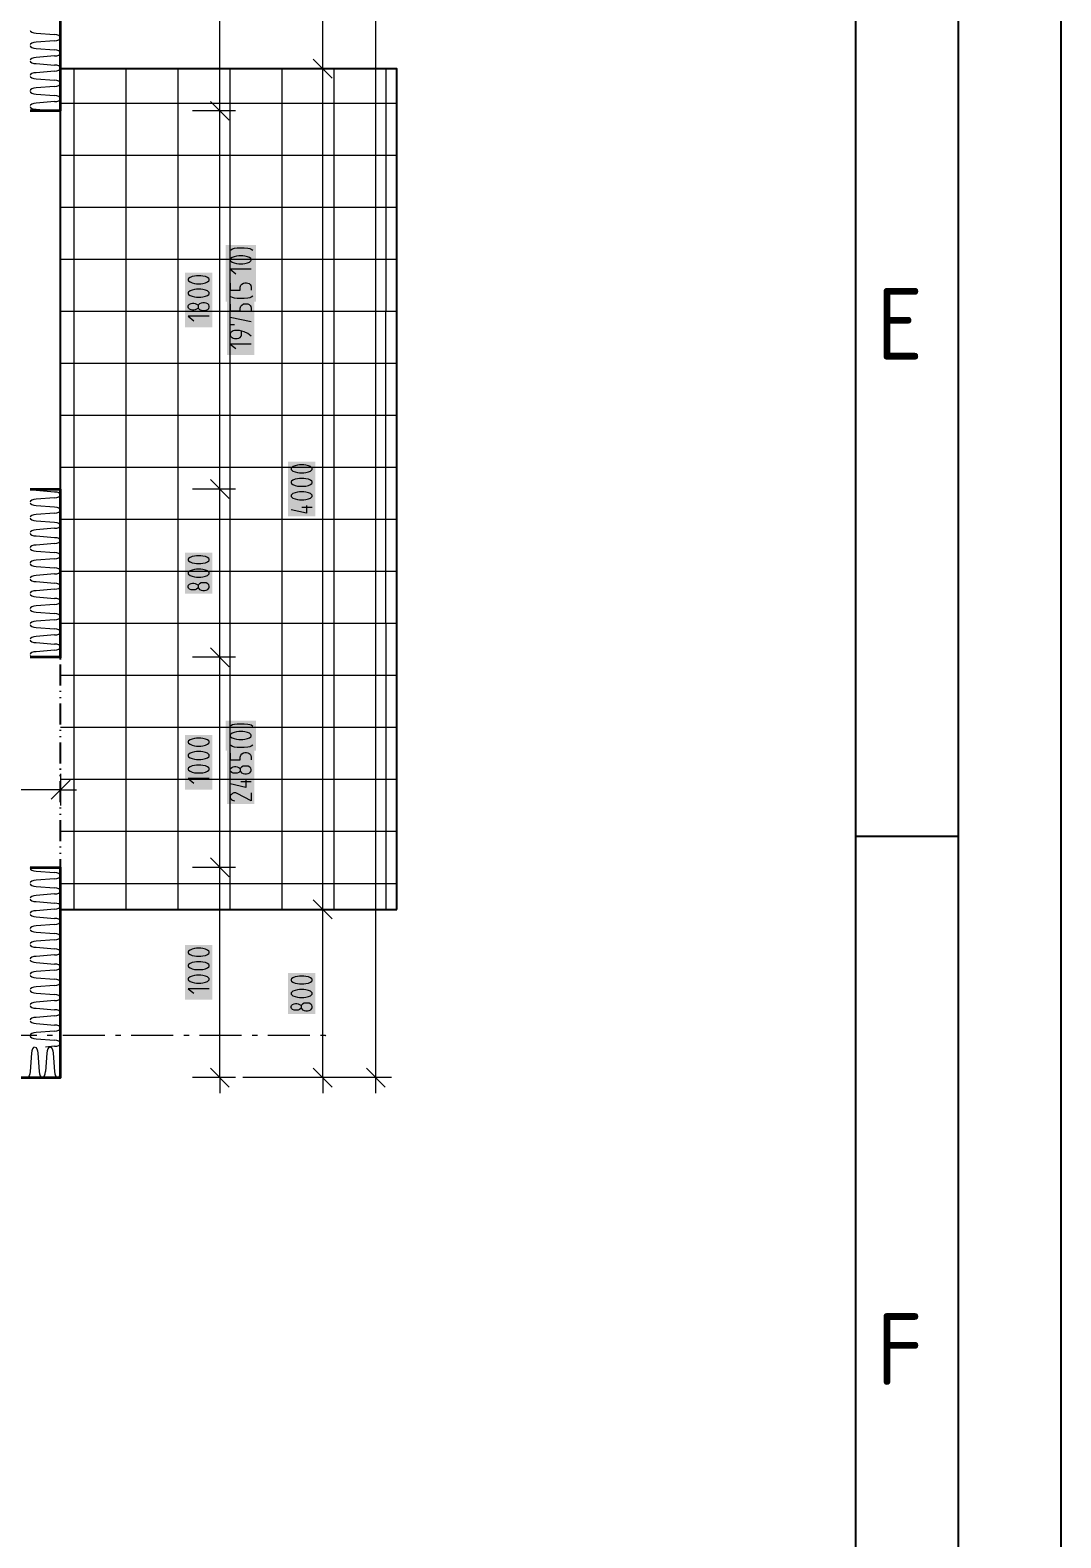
# Model space of a CAD drawing. Header units: millimetres. Extents: x 0 to 594, y 0 to 420.
# Drawn here: x 543.7 to 594, y 125.8 to 199.3 of the extents above; entities that cross this region are included whole.
import ezdxf

# ---------------------------------------------------------------- set-up
doc = ezdxf.new("R2010")
doc.units = ezdxf.units.MM
doc.header["$LTSCALE"] = 8
for name, color, linetype in [('035', 5, 'Continuous'), ('07', 7, 'Continuous'), ('PDF_Koty delkove', 7, 'Continuous'), ('PDF_Obecne 0.25', 7, 'Continuous'), ('PDF_Okna', 7, 'Continuous'), ('PDF_Osy hlavni', 7, 'Continuous'), ('PDF_Srafy', 7, 'Continuous'), ('PDF_Steny sendvic', 7, 'Continuous'), ('PDF_Zatepleni', 7, 'Continuous')]:
    doc.layers.add(name, color=color, linetype=linetype)
doc.styles.add('ISO Proportional', font='isocp.shx')

# ---------------------------------------------------------------- blocks, each defined once
blk = doc.blocks.new('IEC_border_a2')
at = {"layer": '035'}
for p, q in [((584, 10), (584, 410)), ((589, 159.962), (584.017, 159.962))]:
    blk.add_line(p, q, dxfattribs=at)
blk.add_lwpolyline([(0, 420), (594, 420), (594, 0), (0, 0)], close=True, dxfattribs=at)
at = {"layer": '07'}
blk.add_lwpolyline([(5, 415), (589, 415), (589, 5), (5, 5)], close=True, dxfattribs=at)
at = {"layer": '035', "style": 'ISO Proportional'}
for s, p in [('E', (585.017, 183.216)), ('F', (585.017, 133.216))]:
    blk.add_text(s, height=3.5, dxfattribs=at).set_placement(p)

msp = doc.modelspace()

# ---------------------------------------------------------------- linework, layer by layer
at = {"layer": 'PDF_Koty delkove', "lineweight": 18}
for points in [[(558.004, 148.214), (558.004, 156.414), (558.004, 197.413), (558.004, 235.492), (558.004, 256.811), (558.004, 294.888), (558.004, 344.089), (558.004, 360.488)], [(552.982, 148.214), (552.982, 153.798), (552.982, 154.296), (552.982, 158.464), (552.982, 158.724), (552.982, 159.063), (552.982, 167.363), (552.982, 167.408), (552.982, 168.714), (552.982, 176.913), (552.982, 184.448), (552.982, 184.955), (552.982, 189.215), (552.982, 189.881), (552.982, 195.363), (552.982, 235.492), (552.982, 249.124), (552.982, 256.811), (552.982, 296.94), (552.982, 307.19), (552.982, 315.39), (552.982, 333.84), (552.982, 344.089)], [(560.592, 148.214), (560.592, 344.089)], [(558.466, 196.952), (557.543, 197.875)], [(558.004, 197.413), (557.646, 197.413), (554.11, 197.413)], [(558.773, 197.413), (558.004, 197.413), (557.236, 197.413)], [(553.443, 194.902), (552.521, 195.825)], [(552.982, 195.363), (552.623, 195.363), (551.65, 195.363)], [(553.751, 195.363), (552.982, 195.363), (552.213, 195.363)], [(553.495, 188.562), (553.528, 188.59), (553.597, 188.631), (553.699, 188.658), (553.836, 188.672), (554.177, 188.672), (554.348, 188.658), (554.451, 188.645), (554.52, 188.617), (554.587, 188.562)], [(554.52, 187.633), (553.495, 187.633), (553.767, 187.415)], [(553.495, 186.95), (553.495, 186.622), (553.972, 186.622), (553.972, 186.759), (554.007, 186.854), (554.058, 186.909), (554.143, 186.963), (554.211, 186.977), (554.28, 186.977), (554.348, 186.963), (554.416, 186.936), (554.467, 186.895), (554.502, 186.841), (554.52, 186.759)], [(552.059, 186.659), (551.854, 186.659), (551.752, 186.645), (551.632, 186.618), (551.53, 186.577), (551.461, 186.522), (551.445, 186.495), (551.445, 186.44), (551.461, 186.412), (551.53, 186.358), (551.632, 186.317), (551.752, 186.289), (551.854, 186.275), (552.059, 186.275), (552.161, 186.289), (552.281, 186.317), (552.383, 186.358), (552.452, 186.412), (552.47, 186.44), (552.47, 186.495), (552.452, 186.522), (552.383, 186.577), (552.281, 186.618), (552.161, 186.645), (552.059, 186.659)], [(554.587, 186.322), (554.52, 186.267), (554.451, 186.24), (554.348, 186.226), (554.177, 186.212), (553.836, 186.212), (553.699, 186.226), (553.597, 186.254), (553.528, 186.295), (553.495, 186.322)], [(554.52, 186.759), (554.52, 186.622)], [(551.922, 185.755), (551.905, 185.728), (551.854, 185.687), (551.786, 185.66), (551.717, 185.646), (551.649, 185.646), (551.581, 185.66), (551.512, 185.687), (551.461, 185.742), (551.445, 185.783), (551.445, 185.838), (551.461, 185.879), (551.512, 185.934), (551.581, 185.961), (551.649, 185.975), (551.717, 185.975), (551.786, 185.961), (551.854, 185.934), (551.905, 185.893), (551.922, 185.865)], [(552.47, 185.345), (551.445, 185.345)], [(551.445, 185.345), (551.717, 185.126)], [(553.495, 185.929), (553.495, 185.601), (553.972, 185.601), (553.972, 185.738), (554.007, 185.833), (554.058, 185.888), (554.143, 185.942), (554.211, 185.956), (554.28, 185.956), (554.348, 185.942), (554.416, 185.915), (554.467, 185.874), (554.502, 185.82), (554.52, 185.738), (554.52, 185.601)], [(553.699, 184.917), (553.495, 184.917), (553.495, 185.3), (554.52, 185.082)], [(554.52, 184.371), (554.348, 184.508), (554.177, 184.59), (553.938, 184.644), (553.699, 184.644), (553.631, 184.63), (553.58, 184.603), (553.546, 184.576), (553.511, 184.535), (553.495, 184.48), (553.495, 184.426)], [(553.495, 184.426), (553.511, 184.371), (553.546, 184.33), (553.58, 184.303), (553.631, 184.275), (553.699, 184.261), (553.836, 184.261), (553.904, 184.275), (553.972, 184.303), (554.023, 184.371), (554.041, 184.426), (554.041, 184.617)], [(554.52, 183.988), (553.495, 183.988), (553.767, 183.77)], [(557.081, 178.091), (556.876, 178.091), (556.774, 178.077), (556.655, 178.05), (556.552, 178.009), (556.483, 177.955), (556.467, 177.927), (556.467, 177.872)], [(556.467, 177.872), (556.483, 177.845), (556.552, 177.79), (556.655, 177.749), (556.774, 177.721), (556.876, 177.707), (557.081, 177.707), (557.183, 177.721), (557.303, 177.749), (557.406, 177.79), (557.475, 177.845), (557.492, 177.872), (557.492, 177.927), (557.475, 177.955), (557.406, 178.009), (557.303, 178.05), (557.183, 178.077), (557.081, 178.091)], [(553.443, 176.452), (552.521, 177.375)], [(552.982, 176.913), (552.974, 176.913), (552.968, 176.913), (552.929, 176.913), (552.924, 176.913), (552.623, 176.913), (551.65, 176.913)], [(553.751, 176.913), (552.982, 176.913), (552.213, 176.913)], [(556.483, 176.641), (556.467, 176.613), (556.467, 176.558), (556.483, 176.53), (556.552, 176.476), (556.655, 176.435), (556.774, 176.407), (556.876, 176.393), (557.081, 176.393), (557.183, 176.407), (557.303, 176.435), (557.406, 176.476), (557.475, 176.53), (557.492, 176.558), (557.492, 176.613), (557.475, 176.641), (557.406, 176.695), (557.303, 176.736), (557.183, 176.763), (557.081, 176.777)], [(557.081, 176.777), (556.876, 176.777), (556.774, 176.763), (556.655, 176.736), (556.552, 176.695), (556.483, 176.641)], [(557.218, 176.12), (557.218, 175.736), (556.467, 175.901)], [(557.492, 176.011), (556.979, 176.011)], [(551.922, 172.102), (551.905, 172.075), (551.854, 172.034), (551.786, 172.007), (551.717, 171.993), (551.649, 171.993), (551.581, 172.007), (551.512, 172.034), (551.461, 172.089), (551.445, 172.13), (551.445, 172.184), (551.461, 172.225), (551.512, 172.28), (551.581, 172.307), (551.649, 172.321), (551.717, 172.321), (551.786, 172.307), (551.854, 172.28), (551.905, 172.239)], [(551.905, 172.239), (551.922, 172.212)], [(553.443, 168.252), (552.521, 169.175)], [(552.982, 168.714), (552.858, 168.714), (552.855, 168.714), (552.828, 168.714), (552.825, 168.714), (552.623, 168.714), (551.65, 168.714)], [(553.751, 168.714), (552.982, 168.714), (552.213, 168.714)], [(553.495, 165.357), (553.528, 165.385), (553.597, 165.426), (553.699, 165.453), (553.836, 165.467), (554.177, 165.467), (554.348, 165.453), (554.451, 165.44), (554.52, 165.412), (554.587, 165.357)], [(552.059, 164.766), (551.854, 164.766), (551.752, 164.752), (551.632, 164.725), (551.53, 164.684), (551.461, 164.63), (551.445, 164.602), (551.445, 164.548), (551.461, 164.52), (551.53, 164.465), (551.632, 164.424), (551.752, 164.396), (551.854, 164.383), (552.059, 164.383), (552.161, 164.396), (552.281, 164.424), (552.383, 164.465), (552.452, 164.52), (552.47, 164.548), (552.47, 164.602), (552.452, 164.63), (552.383, 164.684), (552.281, 164.725), (552.161, 164.752)], [(552.161, 164.752), (552.059, 164.766)], [(554.108, 165.084), (553.904, 165.084), (553.802, 165.07), (553.682, 165.043), (553.58, 165.002), (553.511, 164.948), (553.495, 164.92), (553.495, 164.866), (553.511, 164.838), (553.58, 164.784), (553.682, 164.743), (553.802, 164.715), (553.904, 164.701), (554.108, 164.701), (554.211, 164.715), (554.331, 164.743), (554.433, 164.784), (554.502, 164.838), (554.52, 164.866), (554.52, 164.92), (554.502, 164.948), (554.433, 165.002)], [(554.433, 165.002), (554.331, 165.043), (554.211, 165.07), (554.108, 165.084)], [(554.587, 164.428), (554.52, 164.373), (554.451, 164.346), (554.348, 164.332), (554.177, 164.318), (553.836, 164.318), (553.699, 164.332), (553.597, 164.36), (553.528, 164.401), (553.495, 164.428)], [(553.495, 164.035), (553.495, 163.707), (553.972, 163.707), (553.972, 163.844), (554.007, 163.939), (554.058, 163.994), (554.143, 164.048), (554.211, 164.062), (554.28, 164.062), (554.348, 164.048), (554.416, 164.021), (554.467, 163.98), (554.502, 163.926), (554.52, 163.844), (554.52, 163.707)], [(552.059, 163.452), (551.854, 163.452), (551.752, 163.438), (551.632, 163.411), (551.53, 163.37), (551.461, 163.316), (551.445, 163.288), (551.445, 163.234), (551.461, 163.206), (551.53, 163.151), (551.632, 163.11), (551.752, 163.082), (551.854, 163.068), (552.059, 163.068), (552.161, 163.082), (552.281, 163.11), (552.383, 163.151), (552.452, 163.206), (552.47, 163.234), (552.47, 163.288), (552.452, 163.316), (552.383, 163.37)], [(552.383, 163.37), (552.281, 163.411), (552.161, 163.438), (552.059, 163.452)], [(553.972, 163.16), (553.955, 163.133), (553.904, 163.092), (553.836, 163.065), (553.767, 163.051), (553.699, 163.051), (553.631, 163.065), (553.562, 163.092), (553.511, 163.147), (553.495, 163.188), (553.495, 163.242), (553.511, 163.283), (553.562, 163.338), (553.631, 163.365)], [(553.631, 163.365), (553.699, 163.379), (553.767, 163.379), (553.836, 163.365), (553.904, 163.338), (553.955, 163.297), (553.972, 163.27)], [(545.681, 162.712), (544.758, 161.789)], [(545.22, 163.019), (545.22, 162.251), (545.22, 161.482)], [(552.47, 162.795), (551.445, 162.795), (551.717, 162.576)], [(554.246, 162.75), (554.246, 162.367), (553.495, 162.532)], [(554.52, 162.641), (554.007, 162.641)], [(545.22, 162.251), (541.427, 162.251), (539.464, 162.251), (499.608, 162.251), (496.84, 162.251), (496.589, 162.251), (479.916, 162.251), (475.449, 162.251), (455.328, 162.251), (453.122, 162.251), (453.072, 162.251), (452.561, 162.251), (437.425, 162.251), (427.48, 162.251), (424.018, 162.251), (412.176, 162.251), (410.931, 162.251), (410.023, 162.251)], [(545.22, 162.251), (545.988, 162.251)], [(554.52, 162.094), (554.52, 161.711), (553.836, 162.067), (553.767, 162.094), (553.665, 162.094), (553.597, 162.067), (553.546, 162.026), (553.511, 161.985), (553.495, 161.93), (553.495, 161.876), (553.511, 161.821), (553.546, 161.78), (553.597, 161.739), (553.699, 161.711)], [(553.443, 158.002), (552.521, 158.925)], [(552.982, 158.464), (552.813, 158.464), (552.812, 158.464), (552.714, 158.464), (552.713, 158.464), (552.703, 158.464), (552.701, 158.464), (552.623, 158.464), (551.65, 158.464)], [(553.751, 158.464), (552.982, 158.464), (552.213, 158.464)], [(558.466, 155.952), (557.543, 156.875)], [(558.004, 156.414), (557.646, 156.414), (554.11, 156.414)], [(558.773, 156.414), (558.004, 156.414), (557.236, 156.414)], [(552.059, 153.859), (551.854, 153.859), (551.752, 153.845), (551.632, 153.818), (551.53, 153.777), (551.461, 153.723), (551.445, 153.695), (551.445, 153.641), (551.461, 153.613), (551.53, 153.559), (551.632, 153.517), (551.752, 153.49), (551.854, 153.476), (552.059, 153.476), (552.161, 153.49), (552.281, 153.517), (552.383, 153.559), (552.452, 153.613), (552.47, 153.641), (552.47, 153.695), (552.452, 153.723), (552.383, 153.777)], [(552.383, 153.777), (552.281, 153.818), (552.161, 153.845), (552.059, 153.859)], [(552.47, 152.545), (551.445, 152.545), (551.717, 152.327)], [(557.081, 152.506), (556.876, 152.506), (556.774, 152.492), (556.655, 152.465), (556.552, 152.423), (556.483, 152.369), (556.467, 152.341)], [(556.467, 152.341), (556.467, 152.287), (556.483, 152.259), (556.552, 152.205), (556.655, 152.164), (556.774, 152.136), (556.876, 152.122), (557.081, 152.122), (557.183, 152.136), (557.303, 152.164), (557.406, 152.205), (557.475, 152.259), (557.492, 152.287), (557.492, 152.341), (557.475, 152.369), (557.406, 152.423), (557.303, 152.465), (557.183, 152.492), (557.081, 152.506)], [(556.945, 151.602), (556.927, 151.575), (556.876, 151.534), (556.808, 151.507), (556.74, 151.493), (556.671, 151.493), (556.603, 151.507), (556.535, 151.534), (556.483, 151.589), (556.467, 151.63), (556.467, 151.684), (556.483, 151.725), (556.535, 151.78), (556.603, 151.807), (556.671, 151.821), (556.74, 151.821), (556.808, 151.807), (556.876, 151.78), (556.927, 151.739), (556.945, 151.712)], [(553.443, 147.752), (552.521, 148.675)], [(558.466, 147.752), (557.543, 148.675)], [(561.053, 147.752), (560.131, 148.675)], [(552.982, 148.214), (551.65, 148.214)], [(553.751, 148.214), (552.982, 148.214), (552.213, 148.214)], [(552.982, 148.214), (552.982, 147.445)], [(558.004, 148.214), (554.11, 148.214)], [(558.773, 148.214), (558.004, 148.214), (557.236, 148.214)], [(558.004, 148.214), (558.004, 147.445)], [(560.592, 147.445), (560.592, 148.214), (558.439, 148.214)], [(561.361, 148.214), (560.592, 148.214), (559.823, 148.214)]]:
    msp.add_lwpolyline(points, dxfattribs=at)
for points in [[(554.108, 188.289), (553.904, 188.289), (553.802, 188.275), (553.682, 188.248), (553.58, 188.207), (553.511, 188.153), (553.495, 188.125), (553.495, 188.071), (553.511, 188.043), (553.58, 187.989), (553.682, 187.948), (553.802, 187.92), (553.904, 187.906), (554.108, 187.906), (554.211, 187.92), (554.331, 187.948), (554.433, 187.989), (554.502, 188.043), (554.52, 188.071), (554.52, 188.125), (554.502, 188.153), (554.433, 188.207), (554.331, 188.248), (554.211, 188.275)], [(552.059, 187.316), (551.854, 187.316), (551.752, 187.302), (551.632, 187.275), (551.53, 187.234), (551.461, 187.18), (551.445, 187.152), (551.445, 187.097), (551.461, 187.069), (551.53, 187.015), (551.632, 186.974), (551.752, 186.946), (551.854, 186.932), (552.059, 186.932), (552.161, 186.946), (552.281, 186.974), (552.383, 187.015), (552.452, 187.069), (552.47, 187.097), (552.47, 187.152), (552.452, 187.18), (552.383, 187.234), (552.281, 187.275), (552.161, 187.302)], [(552.23, 186.002), (552.161, 186.002), (552.076, 185.988), (551.991, 185.948), (551.94, 185.893), (551.922, 185.865), (551.922, 185.755), (551.94, 185.728), (551.991, 185.673), (552.076, 185.632), (552.161, 185.618), (552.23, 185.618), (552.315, 185.632), (552.401, 185.673), (552.452, 185.728), (552.47, 185.783), (552.47, 185.838), (552.452, 185.893), (552.401, 185.948), (552.315, 185.988)], [(557.081, 177.434), (556.876, 177.434), (556.774, 177.42), (556.655, 177.393), (556.552, 177.352), (556.483, 177.298), (556.467, 177.27), (556.467, 177.215), (556.483, 177.187), (556.552, 177.133), (556.655, 177.092), (556.774, 177.064), (556.876, 177.05), (557.081, 177.05), (557.183, 177.064), (557.303, 177.092), (557.406, 177.133), (557.475, 177.187), (557.492, 177.215), (557.492, 177.27), (557.475, 177.298), (557.406, 177.352), (557.303, 177.393), (557.183, 177.42)], [(552.059, 173.662), (551.854, 173.662), (551.752, 173.648), (551.632, 173.621), (551.53, 173.58), (551.461, 173.526), (551.445, 173.498), (551.445, 173.444), (551.461, 173.416), (551.53, 173.362), (551.632, 173.321), (551.752, 173.293), (551.854, 173.279), (552.059, 173.279), (552.161, 173.293), (552.281, 173.321), (552.383, 173.362), (552.452, 173.416), (552.47, 173.444), (552.47, 173.498), (552.452, 173.526), (552.383, 173.58), (552.281, 173.621), (552.161, 173.648)], [(552.059, 173.005), (551.854, 173.005), (551.752, 172.991), (551.632, 172.964), (551.53, 172.923), (551.461, 172.869), (551.445, 172.841), (551.445, 172.787), (551.461, 172.759), (551.53, 172.705), (551.632, 172.664), (551.752, 172.636), (551.854, 172.622), (552.059, 172.622), (552.161, 172.636), (552.281, 172.664), (552.383, 172.705), (552.452, 172.759), (552.47, 172.787), (552.47, 172.841), (552.452, 172.869), (552.383, 172.923), (552.281, 172.964), (552.161, 172.991)], [(552.23, 172.348), (552.161, 172.348), (552.076, 172.334), (551.991, 172.294), (551.94, 172.239), (551.922, 172.212), (551.922, 172.102), (551.94, 172.075), (551.991, 172.02), (552.076, 171.979), (552.161, 171.965), (552.23, 171.965), (552.315, 171.979), (552.401, 172.02), (552.452, 172.075), (552.47, 172.13), (552.47, 172.184), (552.452, 172.239), (552.401, 172.294), (552.315, 172.334)], [(552.059, 164.109), (551.854, 164.109), (551.752, 164.095), (551.632, 164.068), (551.53, 164.027), (551.461, 163.973), (551.445, 163.945), (551.445, 163.891), (551.461, 163.863), (551.53, 163.808), (551.632, 163.767), (551.752, 163.739), (551.854, 163.725), (552.059, 163.725), (552.161, 163.739), (552.281, 163.767), (552.383, 163.808), (552.452, 163.863), (552.47, 163.891), (552.47, 163.945), (552.452, 163.973), (552.383, 164.027), (552.281, 164.068), (552.161, 164.095)], [(554.28, 163.406), (554.211, 163.406), (554.126, 163.392), (554.041, 163.352), (553.99, 163.297), (553.972, 163.27), (553.972, 163.16), (553.99, 163.133), (554.041, 163.078), (554.126, 163.037), (554.211, 163.023), (554.28, 163.023), (554.365, 163.037), (554.451, 163.078), (554.502, 163.133), (554.52, 163.188), (554.52, 163.242), (554.502, 163.297), (554.451, 163.352), (554.365, 163.392)], [(552.059, 154.516), (551.854, 154.516), (551.752, 154.502), (551.632, 154.475), (551.53, 154.434), (551.461, 154.38), (551.445, 154.352), (551.445, 154.298), (551.461, 154.27), (551.53, 154.216), (551.632, 154.174), (551.752, 154.147), (551.854, 154.133), (552.059, 154.133), (552.161, 154.147), (552.281, 154.174), (552.383, 154.216), (552.452, 154.27), (552.47, 154.298), (552.47, 154.352), (552.452, 154.38), (552.383, 154.434), (552.281, 154.475), (552.161, 154.502)], [(552.059, 153.202), (551.854, 153.202), (551.752, 153.188), (551.632, 153.161), (551.53, 153.12), (551.461, 153.066), (551.445, 153.038), (551.445, 152.984), (551.461, 152.956), (551.53, 152.901), (551.632, 152.86), (551.752, 152.832), (551.854, 152.819), (552.059, 152.819), (552.161, 152.832), (552.281, 152.86), (552.383, 152.901), (552.452, 152.956), (552.47, 152.984), (552.47, 153.038), (552.452, 153.066), (552.383, 153.12), (552.281, 153.161), (552.161, 153.188)], [(557.081, 153.163), (556.876, 153.163), (556.774, 153.149), (556.655, 153.122), (556.552, 153.081), (556.483, 153.026), (556.467, 152.998), (556.467, 152.944), (556.483, 152.916), (556.552, 152.862), (556.655, 152.821), (556.774, 152.793), (556.876, 152.779), (557.081, 152.779), (557.183, 152.793), (557.303, 152.821), (557.406, 152.862), (557.475, 152.916), (557.492, 152.944), (557.492, 152.998), (557.475, 153.026), (557.406, 153.081), (557.303, 153.122), (557.183, 153.149)], [(557.252, 151.849), (557.183, 151.849), (557.098, 151.835), (557.013, 151.794), (556.962, 151.739), (556.945, 151.712), (556.945, 151.602), (556.962, 151.575), (557.013, 151.52), (557.098, 151.479), (557.183, 151.465), (557.252, 151.465), (557.337, 151.479), (557.423, 151.52), (557.475, 151.575), (557.492, 151.63), (557.492, 151.684), (557.475, 151.739), (557.423, 151.794), (557.337, 151.835)]]:
    msp.add_lwpolyline(points, close=True, dxfattribs=at)
at = {"layer": 'PDF_Koty delkove', "color": 7, "lineweight": 18, "true_color": 0xffffff, "transparency": 33554559}
for points in [[(554.742, 186.058), (554.742, 188.826), (553.272, 186.058), (553.272, 188.826)], [(552.623, 184.807), (552.623, 187.469), (551.291, 184.807), (551.291, 187.469)], [(554.673, 183.451), (554.673, 186.109), (553.341, 183.451), (553.341, 186.109)], [(557.646, 175.583), (557.646, 178.244), (556.313, 175.583), (556.313, 178.244)], [(552.623, 171.811), (552.623, 173.816), (551.291, 171.811), (551.291, 173.816)], [(554.742, 164.164), (554.742, 165.62), (553.272, 164.164), (553.272, 165.62)], [(552.623, 162.258), (552.623, 164.92), (551.291, 162.258), (551.291, 164.92)], [(554.673, 161.557), (554.673, 164.216), (553.341, 161.557), (553.341, 164.216)], [(552.623, 152.008), (552.623, 154.67), (551.291, 152.008), (551.291, 154.67)], [(557.646, 151.311), (557.646, 153.316), (556.313, 151.311), (556.313, 153.316)]]:
    msp.add_solid(points, dxfattribs=at)
at = {"layer": 'PDF_Obecne 0.25', "lineweight": 25}
for points in [[(561.619, 156.414), (561.619, 197.413), (545.22, 197.413)], [(545.22, 156.414), (561.619, 156.414)]]:
    msp.add_lwpolyline(points, dxfattribs=at)
at = {"layer": 'PDF_Okna', "lineweight": 25}
msp.add_lwpolyline([(545.22, 176.913), (545.22, 195.363)], dxfattribs=at)
at = {"layer": 'PDF_Osy hlavni', "lineweight": 18}
for points in [[(544.052, 150.264), (542.002, 150.264)], [(544.821, 150.264), (544.564, 150.264)], [(547.383, 150.264), (545.333, 150.264)], [(548.152, 150.264), (547.896, 150.264)], [(550.714, 150.264), (548.664, 150.264)], [(551.483, 150.264), (551.227, 150.264)], [(554.045, 150.264), (551.995, 150.264)], [(554.814, 150.264), (554.558, 150.264)], [(557.377, 150.264), (555.327, 150.264)], [(558.133, 150.264), (557.889, 150.264)]]:
    msp.add_lwpolyline(points, dxfattribs=at)
at = {"layer": 'PDF_Osy hlavni', "lineweight": 18, "transparency": 33554559}
msp.add_solid([(558.179, 150.264), (558.133, 150.218), (558.133, 150.31), (558.087, 150.264)], dxfattribs=at)
at = {"layer": 'PDF_Srafy', "lineweight": 9}
for points in [[(545.861, 197.413), (545.861, 195.72), (545.861, 190.646), (545.861, 185.573), (545.861, 180.499), (545.861, 175.426), (545.861, 170.352), (545.861, 165.279)], [(548.398, 197.413), (548.398, 193.183), (548.398, 188.11), (548.398, 183.036), (548.398, 177.963), (548.398, 172.889), (548.398, 167.816), (548.398, 162.742), (548.398, 157.669), (548.398, 156.414)], [(550.935, 197.413), (550.935, 195.72)], [(553.471, 197.413), (553.471, 193.183)], [(556.008, 197.413), (556.008, 195.72), (556.008, 190.646)], [(558.545, 197.413), (558.545, 193.183), (558.545, 188.11)], [(561.082, 197.413), (561.082, 195.72), (561.082, 190.646), (561.082, 185.573)], [(561.619, 195.72), (561.082, 195.72), (556.008, 195.72), (550.935, 195.72), (545.861, 195.72), (545.22, 195.72)], [(550.935, 195.72), (550.935, 190.646), (550.935, 185.573), (550.935, 180.499), (550.935, 175.426), (550.935, 170.352), (550.935, 165.279), (550.935, 160.206), (550.935, 156.414)], [(561.619, 193.183), (558.545, 193.183), (553.471, 193.183), (548.398, 193.183), (545.22, 193.183)], [(553.471, 193.183), (553.471, 188.11), (553.471, 183.036), (553.471, 177.963), (553.471, 172.889), (553.471, 167.816), (553.471, 162.742), (553.471, 157.669), (553.471, 156.414)], [(545.861, 190.646), (545.22, 190.646)], [(561.619, 190.646), (561.082, 190.646), (556.008, 190.646), (550.935, 190.646), (545.861, 190.646)], [(556.008, 190.646), (556.008, 185.573), (556.008, 180.499), (556.008, 175.426), (556.008, 170.352), (556.008, 165.279), (556.008, 160.206), (556.008, 156.414)], [(548.398, 188.11), (545.22, 188.11)], [(561.619, 188.11), (558.545, 188.11), (553.471, 188.11), (548.398, 188.11)], [(558.545, 188.11), (558.545, 183.036), (558.545, 177.963), (558.545, 172.889), (558.545, 167.816), (558.545, 162.742), (558.545, 157.669), (558.545, 156.414)], [(550.935, 185.573), (545.861, 185.573), (545.22, 185.573)], [(561.619, 185.573), (561.082, 185.573), (556.008, 185.573), (550.935, 185.573)], [(561.619, 170.352), (561.082, 170.352), (561.082, 175.426), (561.082, 180.499), (561.082, 185.573)], [(548.398, 183.036), (545.22, 183.036)], [(561.619, 183.036), (558.545, 183.036), (553.471, 183.036), (548.398, 183.036)], [(550.935, 180.499), (545.861, 180.499), (545.22, 180.499)], [(561.619, 180.499), (561.082, 180.499), (556.008, 180.499), (550.935, 180.499)], [(553.471, 177.963), (548.398, 177.963), (545.22, 177.963)], [(561.619, 177.963), (558.545, 177.963), (553.471, 177.963)], [(556.008, 175.426), (550.935, 175.426), (545.861, 175.426), (545.22, 175.426)], [(561.619, 175.426), (561.082, 175.426), (556.008, 175.426)], [(558.545, 172.889), (553.471, 172.889), (548.398, 172.889), (545.22, 172.889)], [(561.619, 172.889), (558.545, 172.889)], [(561.082, 170.352), (556.008, 170.352), (550.935, 170.352), (545.861, 170.352), (545.22, 170.352)], [(561.082, 170.352), (561.082, 165.279), (561.082, 160.206), (561.082, 156.414)], [(561.619, 167.816), (558.545, 167.816), (553.471, 167.816), (548.398, 167.816), (545.22, 167.816)], [(561.619, 165.279), (561.082, 165.279), (556.008, 165.279), (550.935, 165.279), (545.861, 165.279), (545.22, 165.279)], [(545.861, 165.279), (545.861, 160.206), (545.861, 156.414)], [(561.619, 162.742), (558.545, 162.742), (553.471, 162.742), (548.398, 162.742), (545.22, 162.742)], [(561.619, 160.206), (561.082, 160.206), (556.008, 160.206), (550.935, 160.206), (545.861, 160.206), (545.22, 160.206)], [(561.619, 157.669), (558.545, 157.669), (553.471, 157.669), (548.398, 157.669), (545.22, 157.669)]]:
    msp.add_lwpolyline(points, dxfattribs=at)
at = {"layer": 'PDF_Steny sendvic', "lineweight": 25}
for points in [[(545.22, 168.609), (545.22, 168.66)], [(545.22, 167.327), (545.22, 168.352)], [(545.22, 167.02), (545.22, 167.071)], [(545.22, 166.712), (545.22, 166.764)], [(545.22, 165.431), (545.22, 166.456)], [(545.22, 165.124), (545.22, 165.175)], [(545.22, 164.816), (545.22, 164.867)], [(545.22, 163.535), (545.22, 164.56)], [(545.22, 163.227), (545.22, 163.279)], [(545.22, 162.92), (545.22, 162.971)], [(545.22, 161.639), (545.22, 162.664)], [(545.22, 161.331), (545.22, 161.382)], [(545.22, 161.024), (545.22, 161.075)], [(545.22, 159.742), (545.22, 160.767)], [(545.22, 159.435), (545.22, 159.486)], [(545.22, 159.127), (545.22, 159.179)], [(545.22, 158.464), (545.22, 158.871)]]:
    msp.add_lwpolyline(points, dxfattribs=at)
at = {"layer": 'PDF_Steny sendvic', "lineweight": 25, "transparency": 33554559}
for points in [[(545.22, 168.649), (545.156, 168.714), (545.284, 168.714), (545.22, 168.778)], [(545.22, 158.4), (545.156, 158.464), (545.284, 158.464), (545.22, 158.528)]]:
    msp.add_solid(points, dxfattribs=at)
at = {"layer": 'PDF_Zatepleni', "lineweight": 35}
for points in [[(545.22, 195.363), (545.22, 234.005)], [(545.22, 195.363), (543.733, 195.363)], [(543.733, 176.913), (545.22, 176.913)], [(545.22, 168.714), (545.22, 176.913)], [(545.22, 168.714), (543.733, 168.714)], [(541.478, 148.214), (545.22, 148.214), (545.22, 149.7), (545.22, 158.464)], [(543.733, 158.464), (545.22, 158.464)]]:
    msp.add_lwpolyline(points, dxfattribs=at)
at = {"layer": 'PDF_Zatepleni', "lineweight": 9}
for points in [[(543.734, 199.286), (543.755, 199.245), (543.819, 199.196), (543.916, 199.164), (544.031, 199.152)], [(544.031, 198.708), (543.916, 198.697), (543.819, 198.664), (543.755, 198.616), (543.734, 198.574)], [(543.734, 198.543), (543.755, 198.502), (543.819, 198.453), (543.916, 198.421), (544.031, 198.409)], [(544.031, 199.152), (544.922, 199.079)], [(544.031, 199.152), (544.031, 199.152)], [(544.922, 198.782), (544.031, 198.708)], [(545.22, 198.93), (545.197, 198.987), (545.133, 199.035), (545.036, 199.068), (544.922, 199.079)], [(544.922, 198.782), (545.036, 198.793), (545.133, 198.825), (545.197, 198.873), (545.22, 198.93)], [(544.031, 197.965), (543.916, 197.954), (543.819, 197.921), (543.755, 197.873), (543.734, 197.831)], [(544.031, 198.409), (544.922, 198.336)], [(544.031, 198.409), (544.031, 198.409)], [(544.922, 198.039), (544.031, 197.965)], [(545.22, 198.187), (545.197, 198.244), (545.133, 198.292), (545.036, 198.324), (544.922, 198.336)], [(544.922, 198.039), (545.036, 198.05), (545.133, 198.082), (545.197, 198.13), (545.22, 198.187)], [(543.734, 197.8), (543.755, 197.758), (543.819, 197.71), (543.916, 197.678), (544.031, 197.666)], [(544.031, 197.222), (543.916, 197.21), (543.819, 197.178), (543.755, 197.13), (543.734, 197.088)], [(544.031, 197.666), (544.922, 197.593)], [(544.031, 197.666), (544.031, 197.666)], [(544.922, 197.295), (544.031, 197.222)], [(545.22, 197.444), (545.197, 197.501), (545.133, 197.549), (545.036, 197.581), (544.922, 197.593)], [(544.922, 197.295), (545.036, 197.307), (545.133, 197.339), (545.197, 197.387), (545.22, 197.444)], [(543.734, 197.057), (543.755, 197.015), (543.819, 196.967), (543.916, 196.934), (544.031, 196.923)], [(544.031, 196.479), (543.916, 196.467), (543.819, 196.435), (543.755, 196.387), (543.734, 196.345)], [(544.031, 196.923), (544.922, 196.85)], [(544.031, 196.923), (544.031, 196.923)], [(544.922, 196.552), (544.031, 196.479)], [(545.22, 196.701), (545.197, 196.758), (545.133, 196.806), (545.036, 196.838), (544.922, 196.85)], [(544.922, 196.552), (545.036, 196.564), (545.133, 196.596), (545.197, 196.644), (545.22, 196.701)], [(543.734, 196.314), (543.755, 196.272), (543.819, 196.224), (543.916, 196.191), (544.031, 196.18)], [(544.031, 195.736), (543.916, 195.724), (543.819, 195.692), (543.755, 195.643), (543.734, 195.602)], [(544.031, 196.18), (544.922, 196.106)], [(544.031, 196.18), (544.031, 196.18)], [(544.922, 195.809), (544.031, 195.736)], [(545.22, 195.958), (545.197, 196.015), (545.133, 196.063), (545.036, 196.095), (544.922, 196.106)], [(544.922, 195.809), (545.036, 195.82), (545.133, 195.853), (545.197, 195.901), (545.22, 195.958)], [(543.734, 195.571), (543.755, 195.529), (543.819, 195.481), (543.916, 195.448), (544.031, 195.437)], [(544.031, 195.437), (544.922, 195.363)], [(544.031, 195.437), (544.031, 195.437)], [(544.031, 195.437), (544.031, 195.437)], [(544.922, 195.363), (544.922, 195.363)], [(543.805, 176.913), (543.819, 176.903), (543.916, 176.87), (544.031, 176.859)], [(544.031, 176.859), (544.922, 176.785), (545.036, 176.774), (545.133, 176.742), (545.197, 176.694), (545.22, 176.637)], [(544.031, 176.859), (544.031, 176.859)], [(544.922, 176.488), (544.031, 176.415)], [(544.922, 176.488), (545.036, 176.499), (545.133, 176.532), (545.197, 176.58), (545.22, 176.637)], [(544.031, 176.415), (543.916, 176.403), (543.819, 176.371), (543.755, 176.322), (543.734, 176.281)], [(543.734, 176.25), (543.755, 176.208), (543.819, 176.16), (543.916, 176.127), (544.031, 176.116)], [(544.031, 176.116), (544.922, 176.042), (545.036, 176.031), (545.133, 175.999), (545.197, 175.95), (545.22, 175.894)], [(544.031, 176.116), (544.031, 176.116)], [(544.922, 175.745), (544.031, 175.671)], [(544.922, 175.745), (545.036, 175.756), (545.133, 175.789), (545.197, 175.837), (545.22, 175.894)], [(544.031, 175.671), (543.916, 175.66), (543.819, 175.628), (543.755, 175.579), (543.734, 175.538)], [(543.734, 175.506), (543.755, 175.465), (543.819, 175.416), (543.916, 175.384), (544.031, 175.373)], [(544.031, 175.373), (544.922, 175.299), (545.036, 175.288), (545.133, 175.256), (545.197, 175.207), (545.22, 175.15)], [(544.031, 175.373), (544.031, 175.373)], [(544.922, 175.002), (545.036, 175.013), (545.133, 175.045), (545.197, 175.094), (545.22, 175.15)], [(544.031, 174.928), (543.916, 174.917), (543.819, 174.885), (543.755, 174.836), (543.734, 174.795)], [(543.734, 174.763), (543.755, 174.722), (543.819, 174.673), (543.916, 174.641), (544.031, 174.63)], [(544.922, 175.002), (544.031, 174.928)], [(544.031, 174.63), (544.922, 174.556), (545.036, 174.545), (545.133, 174.512), (545.197, 174.464), (545.22, 174.407)], [(544.031, 174.63), (544.031, 174.63)], [(544.922, 174.259), (545.036, 174.27), (545.133, 174.302), (545.197, 174.35), (545.22, 174.407)], [(544.031, 174.185), (543.916, 174.174), (543.819, 174.141), (543.755, 174.093), (543.734, 174.051)], [(543.734, 174.02), (543.755, 173.979), (543.819, 173.93)], [(543.819, 173.93), (543.916, 173.898), (544.031, 173.886)], [(544.922, 174.259), (544.031, 174.185)], [(544.031, 173.886), (544.922, 173.813)], [(544.031, 173.886), (544.031, 173.886)], [(545.197, 173.721), (545.133, 173.769), (545.036, 173.802), (544.922, 173.813)], [(544.922, 173.516), (545.036, 173.527), (545.133, 173.559), (545.197, 173.607), (545.22, 173.664)], [(545.22, 173.664), (545.197, 173.721)], [(544.031, 173.442), (543.916, 173.431), (543.819, 173.398), (543.755, 173.35), (543.734, 173.308)], [(543.734, 173.277), (543.755, 173.236), (543.819, 173.187), (543.916, 173.155), (544.031, 173.143)], [(544.922, 173.516), (544.031, 173.442)], [(544.031, 173.143), (544.922, 173.07)], [(544.031, 173.143), (544.031, 173.143)], [(545.22, 172.921), (545.197, 172.978), (545.133, 173.026), (545.036, 173.058), (544.922, 173.07)], [(544.922, 172.773), (545.036, 172.784), (545.133, 172.816), (545.197, 172.864), (545.22, 172.921)], [(544.031, 172.699), (543.916, 172.688), (543.819, 172.655), (543.755, 172.607), (543.734, 172.565)], [(543.734, 172.534), (543.755, 172.492), (543.819, 172.444), (543.916, 172.412), (544.031, 172.4)], [(544.922, 172.773), (544.031, 172.699)], [(544.031, 172.4), (544.922, 172.327)], [(544.031, 172.4), (544.031, 172.4)], [(545.22, 172.178), (545.197, 172.235), (545.133, 172.283), (545.036, 172.315), (544.922, 172.327)], [(544.922, 172.029), (545.036, 172.041), (545.133, 172.073), (545.197, 172.121), (545.22, 172.178)], [(544.031, 171.956), (543.916, 171.944), (543.819, 171.912), (543.755, 171.864), (543.734, 171.822)], [(543.734, 171.791), (543.755, 171.749), (543.819, 171.701), (543.916, 171.668), (544.031, 171.657)], [(544.922, 172.029), (544.031, 171.956)], [(544.031, 171.657), (544.922, 171.584)], [(544.031, 171.657), (544.031, 171.657)], [(545.22, 171.435), (545.197, 171.492), (545.133, 171.54), (545.036, 171.572), (544.922, 171.584)], [(544.922, 171.286), (545.036, 171.298), (545.133, 171.33), (545.197, 171.378), (545.22, 171.435)], [(544.031, 171.213), (543.916, 171.201), (543.819, 171.169), (543.755, 171.12), (543.734, 171.079)], [(543.734, 171.048), (543.755, 171.006), (543.819, 170.958), (543.916, 170.925), (544.031, 170.914)], [(544.922, 171.286), (544.031, 171.213)], [(544.031, 170.914), (544.922, 170.84)], [(544.031, 170.914), (544.031, 170.914)], [(545.22, 170.692), (545.197, 170.749), (545.133, 170.797), (545.036, 170.829), (544.922, 170.84)], [(544.922, 170.543), (545.036, 170.554), (545.133, 170.587), (545.197, 170.635), (545.22, 170.692)], [(544.031, 170.47), (543.916, 170.458), (543.819, 170.426), (543.755, 170.377), (543.734, 170.336)], [(543.734, 170.305), (543.755, 170.263), (543.819, 170.215), (543.916, 170.182), (544.031, 170.171)], [(544.922, 170.543), (544.031, 170.47)], [(544.031, 170.171), (544.922, 170.097)], [(544.031, 170.171), (544.031, 170.171)], [(545.22, 169.949), (545.197, 170.006), (545.133, 170.054), (545.036, 170.086), (544.922, 170.097)], [(544.922, 169.8), (545.036, 169.811), (545.133, 169.844), (545.197, 169.892), (545.22, 169.949)], [(544.031, 169.726), (543.916, 169.715), (543.819, 169.683), (543.755, 169.634), (543.734, 169.593)], [(543.734, 169.561), (543.755, 169.52), (543.819, 169.471), (543.916, 169.439), (544.031, 169.428)], [(544.922, 169.8), (544.031, 169.726)], [(544.031, 169.428), (544.922, 169.354)], [(544.031, 169.428), (544.031, 169.428)], [(545.22, 169.206), (545.197, 169.262), (545.133, 169.311), (545.036, 169.343), (544.922, 169.354)], [(545.133, 169.1), (545.197, 169.149), (545.22, 169.206)], [(544.031, 168.983), (543.916, 168.972), (543.819, 168.94), (543.755, 168.891), (543.734, 168.85)], [(543.734, 168.818), (543.755, 168.777), (543.819, 168.728), (543.864, 168.714)], [(544.922, 169.057), (544.031, 168.983)], [(544.922, 169.057), (545.036, 169.068), (545.133, 169.1)], [(543.743, 158.464), (543.734, 158.446)], [(543.734, 158.415), (543.755, 158.373), (543.819, 158.325), (543.916, 158.292), (544.031, 158.281)], [(544.031, 158.281), (544.922, 158.207)], [(544.031, 158.281), (544.031, 158.281)], [(545.22, 158.059), (545.197, 158.116), (545.133, 158.164), (545.036, 158.196), (544.922, 158.207)], [(544.031, 157.837), (543.916, 157.825), (543.819, 157.793), (543.755, 157.744), (543.734, 157.703)], [(543.734, 157.672), (543.755, 157.63), (543.819, 157.582), (543.916, 157.549), (544.031, 157.538)], [(544.922, 157.91), (544.031, 157.837)], [(544.031, 157.538), (544.922, 157.464)], [(544.031, 157.538), (544.031, 157.538)], [(544.922, 157.91), (545.036, 157.921), (545.133, 157.954), (545.197, 158.002), (545.22, 158.059)], [(545.22, 157.316), (545.197, 157.373), (545.133, 157.421), (545.036, 157.453), (544.922, 157.464)], [(544.031, 157.093), (543.916, 157.082), (543.819, 157.05), (543.755, 157.001), (543.734, 156.96)], [(543.734, 156.928), (543.755, 156.887), (543.819, 156.838), (543.916, 156.806), (544.031, 156.795)], [(544.922, 157.167), (544.031, 157.093)], [(544.031, 156.795), (544.922, 156.721)], [(544.031, 156.795), (544.031, 156.795)], [(544.922, 157.167), (545.036, 157.178), (545.133, 157.211), (545.197, 157.259), (545.22, 157.316)], [(545.22, 156.573), (545.197, 156.629), (545.133, 156.678), (545.036, 156.71), (544.922, 156.721)], [(544.031, 156.35), (543.916, 156.339), (543.819, 156.307), (543.755, 156.258), (543.734, 156.217)], [(543.734, 156.185), (543.755, 156.144), (543.819, 156.095), (543.916, 156.063), (544.031, 156.052)], [(544.922, 156.424), (544.031, 156.35)], [(544.031, 156.052), (544.922, 155.978)], [(544.031, 156.052), (544.031, 156.052)], [(544.922, 156.424), (545.036, 156.435), (545.133, 156.467), (545.197, 156.516), (545.22, 156.573)], [(545.22, 155.829), (545.197, 155.886), (545.133, 155.935), (545.036, 155.967), (544.922, 155.978)], [(544.031, 155.607), (543.916, 155.596), (543.819, 155.563), (543.755, 155.515), (543.734, 155.473)], [(543.734, 155.442), (543.755, 155.401), (543.819, 155.352), (543.916, 155.32), (544.031, 155.308)], [(544.922, 155.681), (544.031, 155.607)], [(544.031, 155.308), (544.922, 155.235)], [(544.031, 155.308), (544.031, 155.308)], [(544.922, 155.681), (545.036, 155.692), (545.133, 155.724), (545.197, 155.773), (545.22, 155.829)], [(545.22, 155.086), (545.197, 155.143), (545.133, 155.191), (545.036, 155.224), (544.922, 155.235)], [(544.031, 154.864), (543.916, 154.853), (543.819, 154.82), (543.755, 154.772), (543.734, 154.73)], [(543.734, 154.699), (543.755, 154.658)], [(543.755, 154.658), (543.819, 154.609), (543.916, 154.577), (544.031, 154.565)], [(544.922, 154.938), (544.031, 154.864)], [(544.031, 154.565), (544.922, 154.492)], [(544.031, 154.565), (544.031, 154.565)], [(544.922, 154.938), (545.036, 154.949), (545.133, 154.981), (545.197, 155.029), (545.22, 155.086)], [(545.036, 154.48), (544.922, 154.492)], [(545.22, 154.343), (545.197, 154.4), (545.133, 154.448), (545.036, 154.48)], [(544.031, 154.121), (543.916, 154.11), (543.819, 154.077), (543.755, 154.029), (543.734, 153.987)], [(543.734, 153.956), (543.755, 153.914), (543.819, 153.866), (543.916, 153.834), (544.031, 153.822)], [(544.922, 154.195), (544.031, 154.121)], [(544.031, 153.822), (544.922, 153.749)], [(544.031, 153.822), (544.031, 153.822)], [(544.922, 154.195), (545.036, 154.206), (545.133, 154.238), (545.197, 154.286), (545.22, 154.343)], [(545.22, 153.6), (545.197, 153.657), (545.133, 153.705), (545.036, 153.737), (544.922, 153.749)], [(544.031, 153.378), (543.916, 153.366), (543.819, 153.334), (543.755, 153.286), (543.734, 153.244)], [(543.734, 153.213), (543.755, 153.171), (543.819, 153.123), (543.916, 153.09), (544.031, 153.079)], [(544.922, 153.451), (544.031, 153.378)], [(544.031, 153.079), (544.922, 153.006)], [(544.031, 153.079), (544.031, 153.079)], [(544.922, 153.451), (545.036, 153.463), (545.133, 153.495), (545.197, 153.543), (545.22, 153.6)], [(545.22, 152.857), (545.197, 152.914), (545.133, 152.962), (545.036, 152.994), (544.922, 153.006)], [(544.031, 152.635), (543.916, 152.623), (543.819, 152.591), (543.755, 152.543), (543.734, 152.501)], [(543.734, 152.47), (543.755, 152.428), (543.819, 152.38), (543.916, 152.347), (544.031, 152.336)], [(544.922, 152.708), (544.031, 152.635)], [(544.031, 152.336), (544.922, 152.262)], [(544.031, 152.336), (544.031, 152.336)], [(544.922, 152.708), (545.036, 152.72), (545.133, 152.752), (545.197, 152.8), (545.22, 152.857)], [(545.22, 152.114), (545.197, 152.171), (545.133, 152.219), (545.036, 152.251), (544.922, 152.262)], [(544.031, 151.892), (543.916, 151.88), (543.819, 151.848), (543.755, 151.799), (543.734, 151.758)], [(543.734, 151.727), (543.755, 151.685), (543.819, 151.637), (543.916, 151.604), (544.031, 151.593)], [(544.922, 151.965), (544.031, 151.892)], [(544.031, 151.593), (544.922, 151.519)], [(544.031, 151.593), (544.031, 151.593)], [(544.922, 151.965), (545.036, 151.977), (545.133, 152.009), (545.197, 152.057), (545.22, 152.114)], [(545.22, 151.371), (545.197, 151.428), (545.133, 151.476), (545.036, 151.508), (544.922, 151.519)], [(544.031, 151.149), (543.916, 151.137), (543.819, 151.105), (543.755, 151.056), (543.734, 151.015)], [(543.734, 150.984), (543.755, 150.942), (543.819, 150.894), (543.916, 150.861), (544.031, 150.85)], [(544.922, 151.222), (544.031, 151.149)], [(544.031, 150.85), (544.922, 150.776)], [(544.031, 150.85), (544.031, 150.85)], [(544.922, 151.222), (545.036, 151.233), (545.133, 151.266), (545.197, 151.314), (545.22, 151.371)], [(545.22, 150.628), (545.197, 150.684), (545.133, 150.733), (545.036, 150.765), (544.922, 150.776)], [(544.031, 150.405), (543.916, 150.394), (543.819, 150.362), (543.755, 150.313), (543.734, 150.272)], [(543.734, 150.24), (543.755, 150.199), (543.819, 150.15), (543.916, 150.118), (544.031, 150.107)], [(544.922, 150.479), (544.031, 150.405)], [(544.031, 150.107), (544.922, 150.033)], [(544.031, 150.107), (544.031, 150.107)], [(544.922, 150.479), (545.036, 150.49), (545.133, 150.522), (545.197, 150.571), (545.22, 150.628)], [(545.22, 149.884), (545.197, 149.941), (545.133, 149.99), (545.036, 150.022), (544.922, 150.033)], [(543.941, 149.7), (543.899, 149.679), (543.851, 149.614), (543.818, 149.517), (543.807, 149.403), (543.733, 148.511), (543.722, 148.397), (543.69, 148.301), (543.642, 148.236), (543.585, 148.214)], [(543.807, 149.403), (543.807, 149.403)], [(543.972, 149.7), (544.013, 149.679), (544.062, 149.614), (544.094, 149.517), (544.106, 149.403), (544.179, 148.511), (544.191, 148.397), (544.223, 148.301), (544.271, 148.236), (544.328, 148.214)], [(544.55, 149.403), (544.477, 148.511)], [(544.922, 149.736), (544.487, 149.7)], [(544.684, 149.7), (544.642, 149.679), (544.594, 149.614), (544.561, 149.517), (544.55, 149.403)], [(544.55, 149.403), (544.55, 149.403)], [(544.715, 149.7), (544.757, 149.679), (544.805, 149.614), (544.837, 149.517), (544.849, 149.403), (544.922, 148.511), (544.934, 148.397), (544.966, 148.301), (545.014, 148.236), (545.071, 148.214)], [(544.922, 149.736), (545.036, 149.747), (545.133, 149.779), (545.197, 149.828), (545.22, 149.884)], [(544.328, 148.214), (544.385, 148.236), (544.433, 148.301), (544.465, 148.397), (544.477, 148.511)], [(545.071, 148.214), (545.128, 148.236), (545.176, 148.301), (545.208, 148.397), (545.22, 148.511)]]:
    msp.add_lwpolyline(points, dxfattribs=at)
at = {"layer": 'PDF_Zatepleni', "lineweight": 9, "transparency": 33554559}
for points in [[(544.922, 199.056), (544.899, 199.079), (544.945, 199.079), (544.922, 199.102)], [(544.922, 198.313), (544.899, 198.336), (544.945, 198.336), (544.922, 198.359)], [(544.922, 197.57), (544.899, 197.593), (544.945, 197.593), (544.922, 197.616)], [(544.922, 196.826), (544.899, 196.85), (544.945, 196.85), (544.922, 196.873)], [(544.922, 196.083), (544.899, 196.106), (544.945, 196.106), (544.922, 196.129)], [(544.899, 195.363), (544.922, 195.386), (544.945, 195.363)], [(544.922, 176.762), (544.899, 176.785), (544.945, 176.785), (544.922, 176.808)], [(544.922, 176.019), (544.899, 176.042), (544.945, 176.042), (544.922, 176.065)], [(544.922, 175.276), (544.899, 175.299), (544.945, 175.299), (544.922, 175.322)], [(544.922, 174.533), (544.899, 174.556), (544.945, 174.556), (544.922, 174.579)], [(544.922, 173.79), (544.899, 173.813), (544.945, 173.813), (544.922, 173.836)], [(544.922, 173.047), (544.899, 173.07), (544.945, 173.07), (544.922, 173.093)], [(544.922, 172.304), (544.899, 172.327), (544.945, 172.327), (544.922, 172.35)], [(544.922, 171.56), (544.899, 171.584), (544.945, 171.584), (544.922, 171.607)], [(544.922, 170.817), (544.899, 170.84), (544.945, 170.84), (544.922, 170.863)], [(544.922, 170.074), (544.899, 170.097), (544.945, 170.097), (544.922, 170.12)], [(544.922, 169.331), (544.899, 169.354), (544.945, 169.354), (544.922, 169.377)], [(544.922, 158.184), (544.899, 158.207), (544.945, 158.207), (544.922, 158.23)], [(544.922, 157.441), (544.899, 157.464), (544.945, 157.464), (544.922, 157.487)], [(544.922, 156.698), (544.899, 156.721), (544.945, 156.721), (544.922, 156.744)], [(544.922, 155.955), (544.899, 155.978), (544.945, 155.978), (544.922, 156.001)], [(544.922, 155.212), (544.899, 155.235), (544.945, 155.235), (544.922, 155.258)], [(544.922, 154.469), (544.899, 154.492), (544.945, 154.492), (544.922, 154.515)], [(544.922, 153.726), (544.899, 153.749), (544.945, 153.749), (544.922, 153.772)], [(544.922, 152.982), (544.899, 153.006), (544.945, 153.006), (544.922, 153.029)], [(544.922, 152.239), (544.899, 152.262), (544.945, 152.262), (544.922, 152.286)], [(544.922, 151.496), (544.899, 151.519), (544.945, 151.519), (544.922, 151.542)], [(544.922, 150.753), (544.899, 150.776), (544.945, 150.776), (544.922, 150.799)], [(544.922, 150.01), (544.899, 150.033), (544.945, 150.033), (544.922, 150.056)], [(543.733, 148.488), (543.71, 148.511), (543.756, 148.511), (543.733, 148.534)], [(544.477, 148.488), (544.453, 148.511), (544.5, 148.511), (544.477, 148.534)], [(545.22, 148.488), (545.197, 148.511), (545.22, 148.534)]]:
    msp.add_solid(points, dxfattribs=at)

# ---------------------------------------------------------------- block references
msp.add_blockref('IEC_border_a2', (0, 0))

doc.saveas('drawing.dxf')
